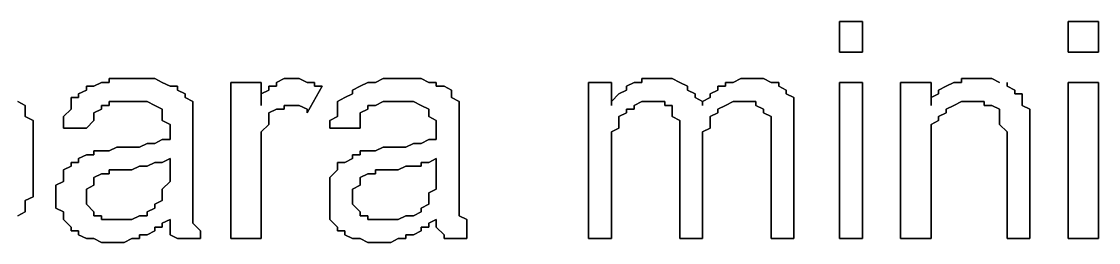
# Model space of a CAD drawing. Header units: metres. Extents: x 2.9 to 42.8, y 1.7 to 28.7.
# Drawn here: x 38.9802 to 39.4794, y 16.8645 to 16.9668 of the extents above; entities that cross this region are included whole.
import ezdxf

# ---------------------------------------------------------------- set-up
doc = ezdxf.new("R2010")
doc.units = ezdxf.units.M
doc.layers.add('GRIS', color=8, linetype='Continuous')

msp = doc.modelspace()

# ---------------------------------------------------------------- linework, layer by layer
at = {"layer": 'GRIS', "lineweight": -3}
for points in [[(39.37, 16.9668), (39.3594, 16.9668), (39.37, 16.9668)], [(39.3594, 16.9668), (39.3594, 16.9527), (39.3594, 16.9668)], [(39.37, 16.9527), (39.37, 16.9668), (39.37, 16.9527)], [(39.4794, 16.9668), (39.4653, 16.9668), (39.4794, 16.9668)], [(39.4653, 16.9668), (39.4653, 16.9527), (39.4653, 16.9668)], [(39.4794, 16.9527), (39.4794, 16.9668), (39.4794, 16.9527)], [(39.3594, 16.9527), (39.37, 16.9527), (39.3594, 16.9527)], [(39.4653, 16.9527), (39.4794, 16.9527), (39.4653, 16.9527)], [(39.0243, 16.9404), (39.0207, 16.9404), (39.0243, 16.9404)], [(39.0207, 16.9404), (39.0207, 16.9386), (39.0207, 16.9404)], [(39.0278, 16.9404), (39.0243, 16.9404), (39.0278, 16.9404)], [(39.0313, 16.9404), (39.0278, 16.9404), (39.0313, 16.9404)], [(39.0349, 16.9404), (39.0313, 16.9404), (39.0349, 16.9404)], [(39.0384, 16.9404), (39.0349, 16.9404), (39.0384, 16.9404)], [(39.0419, 16.9404), (39.0384, 16.9404), (39.0419, 16.9404)], [(39.0454, 16.9386), (39.0419, 16.9404), (39.0454, 16.9386)], [(39.1019, 16.9404), (39.0984, 16.9386), (39.1019, 16.9404)], [(39.1054, 16.9404), (39.1019, 16.9404), (39.1054, 16.9404)], [(39.1089, 16.9404), (39.1054, 16.9404), (39.1089, 16.9404)], [(39.1125, 16.9386), (39.1089, 16.9404), (39.1125, 16.9386)], [(39.1478, 16.9404), (39.1442, 16.9386), (39.1478, 16.9404)], [(39.1513, 16.9404), (39.1478, 16.9404), (39.1513, 16.9404)], [(39.1548, 16.9404), (39.1513, 16.9404), (39.1548, 16.9404)], [(39.1583, 16.9404), (39.1548, 16.9404), (39.1583, 16.9404)], [(39.1619, 16.9404), (39.1583, 16.9404), (39.1619, 16.9404)], [(39.1654, 16.9404), (39.1619, 16.9404), (39.1654, 16.9404)], [(39.1689, 16.9386), (39.1654, 16.9404), (39.1689, 16.9386)], [(39.2712, 16.9404), (39.2677, 16.9404), (39.2712, 16.9404)], [(39.2677, 16.9404), (39.2677, 16.9386), (39.2677, 16.9404)], [(39.2748, 16.9404), (39.2712, 16.9404), (39.2748, 16.9404)], [(39.2783, 16.9404), (39.2748, 16.9404), (39.2783, 16.9404)], [(39.2818, 16.9404), (39.2783, 16.9404), (39.2818, 16.9404)], [(39.2853, 16.9386), (39.2818, 16.9404), (39.2853, 16.9386)], [(39.3136, 16.9404), (39.31, 16.9386), (39.3136, 16.9404)], [(39.3171, 16.9404), (39.3136, 16.9404), (39.3171, 16.9404)], [(39.3206, 16.9404), (39.3171, 16.9404), (39.3206, 16.9404)], [(39.3241, 16.9404), (39.3206, 16.9404), (39.3241, 16.9404)], [(39.3277, 16.9386), (39.3241, 16.9404), (39.3277, 16.9386)], [(39.4194, 16.9404), (39.4159, 16.9404), (39.4194, 16.9404)], [(39.4159, 16.9404), (39.4159, 16.9386), (39.4159, 16.9404)], [(39.4229, 16.9404), (39.4194, 16.9404), (39.4229, 16.9404)], [(39.4264, 16.9404), (39.4229, 16.9404), (39.4264, 16.9404)], [(39.43, 16.9404), (39.4264, 16.9404), (39.43, 16.9404)], [(39.4335, 16.9386), (39.43, 16.9404), (39.4335, 16.9386)], [(39.0102, 16.9351), (39.0066, 16.9333), (39.0102, 16.9351)], [(39.0137, 16.9369), (39.0102, 16.9369), (39.0137, 16.9369)], [(39.0102, 16.9369), (39.0102, 16.9351), (39.0102, 16.9369)], [(39.0172, 16.9386), (39.0137, 16.9369), (39.0172, 16.9386)], [(39.0207, 16.9386), (39.0172, 16.9386), (39.0207, 16.9386)], [(39.049, 16.9369), (39.0454, 16.9386), (39.049, 16.9369)], [(39.0525, 16.9369), (39.049, 16.9369), (39.0525, 16.9369)], [(39.0525, 16.9351), (39.0525, 16.9369), (39.0525, 16.9351)], [(39.056, 16.9333), (39.0525, 16.9351), (39.056, 16.9333)], [(39.0913, 16.9386), (39.0772, 16.9386), (39.0913, 16.9386)], [(39.0772, 16.9386), (39.0772, 16.8663), (39.0772, 16.9386)], [(39.0913, 16.928), (39.0913, 16.9386), (39.0913, 16.928)], [(39.0948, 16.9351), (39.0913, 16.9333), (39.0948, 16.9351)], [(39.0984, 16.9369), (39.0948, 16.9369), (39.0984, 16.9369)], [(39.0948, 16.9369), (39.0948, 16.9351), (39.0948, 16.9369)], [(39.0984, 16.9386), (39.0984, 16.9369), (39.0984, 16.9386)], [(39.116, 16.9386), (39.1125, 16.9386), (39.116, 16.9386)], [(39.1125, 16.9245), (39.1195, 16.9369), (39.1125, 16.9245)], [(39.116, 16.9369), (39.116, 16.9386), (39.116, 16.9369)], [(39.1195, 16.9369), (39.116, 16.9369), (39.1195, 16.9369)], [(39.1372, 16.9369), (39.1336, 16.9351), (39.1372, 16.9369)], [(39.1336, 16.9351), (39.1336, 16.9333), (39.1336, 16.9351)], [(39.1407, 16.9386), (39.1372, 16.9369), (39.1407, 16.9386)], [(39.1442, 16.9386), (39.1407, 16.9386), (39.1442, 16.9386)], [(39.1724, 16.9386), (39.1689, 16.9386), (39.1724, 16.9386)], [(39.1724, 16.9369), (39.1724, 16.9386), (39.1724, 16.9369)], [(39.176, 16.9369), (39.1724, 16.9369), (39.176, 16.9369)], [(39.1795, 16.9351), (39.176, 16.9369), (39.1795, 16.9351)], [(39.1795, 16.9333), (39.1795, 16.9351), (39.1795, 16.9333)], [(39.2536, 16.9386), (39.243, 16.9386), (39.2536, 16.9386)], [(39.243, 16.9386), (39.243, 16.8663), (39.243, 16.9386)], [(39.2536, 16.928), (39.2536, 16.9386), (39.2536, 16.928)], [(39.2606, 16.9351), (39.2571, 16.9333), (39.2606, 16.9351)], [(39.2642, 16.9386), (39.2606, 16.9369), (39.2642, 16.9386)], [(39.2606, 16.9369), (39.2606, 16.9351), (39.2606, 16.9369)], [(39.2677, 16.9386), (39.2642, 16.9386), (39.2677, 16.9386)], [(39.2889, 16.9369), (39.2853, 16.9386), (39.2889, 16.9369)], [(39.2889, 16.9351), (39.2889, 16.9369), (39.2889, 16.9351)], [(39.2924, 16.9333), (39.2889, 16.9351), (39.2924, 16.9333)], [(39.303, 16.9351), (39.2994, 16.9333), (39.303, 16.9351)], [(39.3065, 16.9369), (39.303, 16.9369), (39.3065, 16.9369)], [(39.303, 16.9369), (39.303, 16.9351), (39.303, 16.9369)], [(39.31, 16.9386), (39.3065, 16.9386), (39.31, 16.9386)], [(39.3065, 16.9386), (39.3065, 16.9369), (39.3065, 16.9386)], [(39.3312, 16.9386), (39.3277, 16.9386), (39.3312, 16.9386)], [(39.3312, 16.9369), (39.3312, 16.9386), (39.3312, 16.9369)], [(39.3347, 16.9351), (39.3312, 16.9369), (39.3347, 16.9351)], [(39.3347, 16.9333), (39.3347, 16.9351), (39.3347, 16.9333)], [(39.37, 16.9386), (39.3594, 16.9386), (39.37, 16.9386)], [(39.3594, 16.9386), (39.3594, 16.8663), (39.3594, 16.9386)], [(39.37, 16.8663), (39.37, 16.9386), (39.37, 16.8663)], [(39.4018, 16.9386), (39.3876, 16.9386), (39.4018, 16.9386)], [(39.3876, 16.9386), (39.3876, 16.8663), (39.3876, 16.9386)], [(39.4018, 16.928), (39.4018, 16.9386), (39.4018, 16.928)], [(39.4088, 16.9369), (39.4053, 16.9351), (39.4088, 16.9369)], [(39.4053, 16.9351), (39.4053, 16.9333), (39.4053, 16.9351)], [(39.4123, 16.9386), (39.4088, 16.9369), (39.4123, 16.9386)], [(39.4159, 16.9386), (39.4123, 16.9386), (39.4159, 16.9386)], [(39.437, 16.9369), (39.437, 16.9386), (39.437, 16.9369)], [(39.4406, 16.9351), (39.437, 16.9369), (39.4406, 16.9351)], [(39.4406, 16.9333), (39.4406, 16.9351), (39.4406, 16.9333)], [(39.4794, 16.9386), (39.4653, 16.9386), (39.4794, 16.9386)], [(39.4653, 16.9386), (39.4653, 16.8663), (39.4653, 16.9386)], [(39.4794, 16.8663), (39.4794, 16.9386), (39.4794, 16.8663)], [(38.9819, 16.928), (38.9784, 16.9298), (38.9819, 16.928)], [(39.0066, 16.9316), (39.0031, 16.9316), (39.0066, 16.9316)], [(39.0031, 16.9316), (39.0031, 16.9298), (39.0031, 16.9316)], [(39.0031, 16.9298), (39.0031, 16.928), (39.0031, 16.9298)], [(39.0066, 16.9333), (39.0066, 16.9316), (39.0066, 16.9333)], [(39.0207, 16.928), (39.0207, 16.9298), (39.0207, 16.928)], [(39.0207, 16.9298), (39.0243, 16.9298), (39.0207, 16.9298)], [(39.0243, 16.9298), (39.0278, 16.9298), (39.0243, 16.9298)], [(39.0278, 16.9298), (39.0313, 16.9298), (39.0278, 16.9298)], [(39.0313, 16.9298), (39.0349, 16.9298), (39.0313, 16.9298)], [(39.0349, 16.9298), (39.0384, 16.9298), (39.0349, 16.9298)], [(39.0384, 16.9298), (39.0419, 16.928), (39.0384, 16.9298)], [(39.056, 16.9316), (39.056, 16.9333), (39.056, 16.9316)], [(39.0596, 16.9298), (39.056, 16.9316), (39.0596, 16.9298)], [(39.0596, 16.9263), (39.0596, 16.9298), (39.0596, 16.9263)], [(39.0913, 16.9333), (39.0913, 16.9298), (39.0913, 16.9333)], [(39.0913, 16.9298), (39.0913, 16.928), (39.0913, 16.9298)], [(39.1301, 16.9316), (39.1266, 16.9298), (39.1301, 16.9316)], [(39.1266, 16.9298), (39.1266, 16.928), (39.1266, 16.9298)], [(39.1336, 16.9333), (39.1301, 16.9316), (39.1336, 16.9333)], [(39.1442, 16.928), (39.1478, 16.9298), (39.1442, 16.928)], [(39.1478, 16.9298), (39.1513, 16.9298), (39.1478, 16.9298)], [(39.1513, 16.9298), (39.1548, 16.9298), (39.1513, 16.9298)], [(39.1548, 16.9298), (39.1583, 16.9298), (39.1548, 16.9298)], [(39.1583, 16.9298), (39.1619, 16.9298), (39.1583, 16.9298)], [(39.1619, 16.9298), (39.1654, 16.928), (39.1619, 16.9298)], [(39.1795, 16.9316), (39.1795, 16.9333), (39.1795, 16.9316)], [(39.183, 16.9298), (39.1795, 16.9316), (39.183, 16.9298)], [(39.183, 16.9263), (39.183, 16.9298), (39.183, 16.9263)], [(39.2571, 16.9333), (39.2536, 16.9298), (39.2571, 16.9333)], [(39.2536, 16.9298), (39.2536, 16.928), (39.2536, 16.9298)], [(39.2642, 16.928), (39.2677, 16.9298), (39.2642, 16.928)], [(39.2677, 16.9298), (39.2712, 16.9298), (39.2677, 16.9298)], [(39.2712, 16.9298), (39.2748, 16.9298), (39.2712, 16.9298)], [(39.2748, 16.9298), (39.2783, 16.9298), (39.2748, 16.9298)], [(39.2783, 16.9298), (39.2783, 16.928), (39.2783, 16.9298)], [(39.2924, 16.9316), (39.2924, 16.9333), (39.2924, 16.9316)], [(39.2959, 16.9298), (39.2924, 16.9316), (39.2959, 16.9298)], [(39.2994, 16.9316), (39.2959, 16.9298), (39.2994, 16.9316)], [(39.2959, 16.9298), (39.2959, 16.928), (39.2959, 16.9298)], [(39.2959, 16.928), (39.2959, 16.9298), (39.2959, 16.928)], [(39.2994, 16.9333), (39.2994, 16.9316), (39.2994, 16.9333)], [(39.3065, 16.928), (39.31, 16.9298), (39.3065, 16.928)], [(39.31, 16.9298), (39.3136, 16.9298), (39.31, 16.9298)], [(39.3136, 16.9298), (39.3171, 16.9298), (39.3136, 16.9298)], [(39.3171, 16.9298), (39.3206, 16.9298), (39.3171, 16.9298)], [(39.3206, 16.9298), (39.3206, 16.928), (39.3206, 16.9298)], [(39.3382, 16.9316), (39.3347, 16.9333), (39.3382, 16.9316)], [(39.3382, 16.9298), (39.3382, 16.9316), (39.3382, 16.9298)], [(39.3382, 16.928), (39.3382, 16.9298), (39.3382, 16.928)], [(39.4053, 16.9333), (39.4018, 16.9316), (39.4053, 16.9333)], [(39.4018, 16.9316), (39.4018, 16.9298), (39.4018, 16.9316)], [(39.4018, 16.9298), (39.4018, 16.928), (39.4018, 16.9298)], [(39.4123, 16.928), (39.4159, 16.9298), (39.4123, 16.928)], [(39.4159, 16.9298), (39.4194, 16.9298), (39.4159, 16.9298)], [(39.4194, 16.9298), (39.4229, 16.9298), (39.4194, 16.9298)], [(39.4229, 16.9298), (39.4264, 16.9298), (39.4229, 16.9298)], [(39.4264, 16.9298), (39.4264, 16.928), (39.4264, 16.9298)], [(39.4441, 16.9333), (39.4406, 16.9333), (39.4441, 16.9333)], [(39.4441, 16.9316), (39.4441, 16.9333), (39.4441, 16.9316)], [(39.4441, 16.9298), (39.4441, 16.9316), (39.4441, 16.9298)], [(39.4441, 16.928), (39.4441, 16.9298), (39.4441, 16.928)], [(38.9819, 16.9245), (38.9819, 16.928), (38.9819, 16.9245)], [(39.0031, 16.9263), (38.9996, 16.9228), (39.0031, 16.9263)], [(39.0031, 16.928), (39.0031, 16.9263), (39.0031, 16.928)], [(39.0137, 16.9245), (39.0172, 16.9263), (39.0137, 16.9245)], [(39.0172, 16.9263), (39.0172, 16.928), (39.0172, 16.9263)], [(39.0172, 16.928), (39.0207, 16.928), (39.0172, 16.928)], [(39.0419, 16.928), (39.0454, 16.9263), (39.0419, 16.928)], [(39.0454, 16.9263), (39.0454, 16.9245), (39.0454, 16.9263)], [(39.0596, 16.9245), (39.0596, 16.9263), (39.0596, 16.9245)], [(39.0948, 16.9245), (39.0984, 16.9263), (39.0948, 16.9245)], [(39.0984, 16.9263), (39.1019, 16.9263), (39.0984, 16.9263)], [(39.1019, 16.9263), (39.1019, 16.928), (39.1019, 16.9263)], [(39.1019, 16.928), (39.1054, 16.928), (39.1019, 16.928)], [(39.1054, 16.928), (39.1089, 16.928), (39.1054, 16.928)], [(39.1089, 16.928), (39.1125, 16.9263), (39.1089, 16.928)], [(39.1125, 16.9263), (39.1125, 16.9245), (39.1125, 16.9263)], [(39.1266, 16.928), (39.1266, 16.9263), (39.1266, 16.928)], [(39.1266, 16.9263), (39.1266, 16.9228), (39.1266, 16.9263)], [(39.1372, 16.9245), (39.1407, 16.9263), (39.1372, 16.9245)], [(39.1407, 16.9263), (39.1407, 16.928), (39.1407, 16.9263)], [(39.1407, 16.928), (39.1442, 16.928), (39.1407, 16.928)], [(39.1654, 16.928), (39.1689, 16.9263), (39.1654, 16.928)], [(39.1689, 16.9263), (39.1689, 16.9245), (39.1689, 16.9263)], [(39.183, 16.9245), (39.183, 16.9263), (39.183, 16.9245)], [(39.2606, 16.9245), (39.2606, 16.9263), (39.2606, 16.9245)], [(39.2606, 16.9263), (39.2642, 16.9263), (39.2606, 16.9263)], [(39.2642, 16.9263), (39.2642, 16.928), (39.2642, 16.9263)], [(39.2783, 16.928), (39.2818, 16.928), (39.2783, 16.928)], [(39.2818, 16.928), (39.2818, 16.9263), (39.2818, 16.928)], [(39.2818, 16.9263), (39.2818, 16.9245), (39.2818, 16.9263)], [(39.303, 16.9263), (39.3065, 16.928), (39.303, 16.9263)], [(39.303, 16.9245), (39.303, 16.9263), (39.303, 16.9245)], [(39.3206, 16.928), (39.3241, 16.9263), (39.3206, 16.928)], [(39.3241, 16.9263), (39.3241, 16.9245), (39.3241, 16.9263)], [(39.3382, 16.9245), (39.3382, 16.928), (39.3382, 16.9245)], [(39.4088, 16.9263), (39.4123, 16.928), (39.4088, 16.9263)], [(39.4088, 16.9245), (39.4088, 16.9263), (39.4088, 16.9245)], [(39.4264, 16.928), (39.43, 16.928), (39.4264, 16.928)], [(39.43, 16.928), (39.4335, 16.9263), (39.43, 16.928)], [(39.4335, 16.9263), (39.4335, 16.9245), (39.4335, 16.9263)], [(39.4476, 16.9263), (39.4441, 16.928), (39.4476, 16.9263)], [(39.4476, 16.9228), (39.4476, 16.9263), (39.4476, 16.9228)], [(38.9819, 16.9228), (38.9819, 16.9245), (38.9819, 16.9228)], [(38.9855, 16.921), (38.9819, 16.9228), (38.9855, 16.921)], [(38.9855, 16.9175), (38.9855, 16.921), (38.9855, 16.9175)], [(38.9996, 16.9228), (38.9996, 16.921), (38.9996, 16.9228)], [(38.9996, 16.921), (38.9996, 16.9175), (38.9996, 16.921)], [(39.0102, 16.9175), (39.0137, 16.921), (39.0102, 16.9175)], [(39.0137, 16.9228), (39.0137, 16.9245), (39.0137, 16.9228)], [(39.0137, 16.921), (39.0137, 16.9228), (39.0137, 16.921)], [(39.0454, 16.9245), (39.0454, 16.9228), (39.0454, 16.9245)], [(39.0454, 16.9228), (39.0454, 16.921), (39.0454, 16.9228)], [(39.0454, 16.921), (39.049, 16.9192), (39.0454, 16.921)], [(39.0596, 16.9228), (39.0596, 16.9245), (39.0596, 16.9228)], [(39.0596, 16.921), (39.0596, 16.9228), (39.0596, 16.921)], [(39.0596, 16.9192), (39.0596, 16.921), (39.0596, 16.9192)], [(39.0948, 16.9228), (39.0948, 16.9245), (39.0948, 16.9228)], [(39.0948, 16.9192), (39.0948, 16.9228), (39.0948, 16.9192)], [(39.1266, 16.9228), (39.1231, 16.921), (39.1266, 16.9228)], [(39.1231, 16.921), (39.1231, 16.9175), (39.1231, 16.921)], [(39.1372, 16.9228), (39.1372, 16.9245), (39.1372, 16.9228)], [(39.1372, 16.921), (39.1372, 16.9228), (39.1372, 16.921)], [(39.1372, 16.9175), (39.1372, 16.921), (39.1372, 16.9175)], [(39.1689, 16.9245), (39.1689, 16.9228), (39.1689, 16.9245)], [(39.1689, 16.9228), (39.1724, 16.921), (39.1689, 16.9228)], [(39.1724, 16.921), (39.1724, 16.9192), (39.1724, 16.921)], [(39.183, 16.9228), (39.183, 16.9245), (39.183, 16.9228)], [(39.183, 16.921), (39.183, 16.9228), (39.183, 16.921)], [(39.183, 16.9192), (39.183, 16.921), (39.183, 16.9192)], [(39.2571, 16.9228), (39.2606, 16.9245), (39.2571, 16.9228)], [(39.2571, 16.9192), (39.2571, 16.9228), (39.2571, 16.9192)], [(39.2818, 16.9245), (39.2818, 16.9228), (39.2818, 16.9245)], [(39.2818, 16.9228), (39.2853, 16.921), (39.2818, 16.9228)], [(39.2853, 16.921), (39.2853, 16.9192), (39.2853, 16.921)], [(39.2994, 16.9228), (39.303, 16.9245), (39.2994, 16.9228)], [(39.2994, 16.921), (39.2994, 16.9228), (39.2994, 16.921)], [(39.2994, 16.9192), (39.2994, 16.921), (39.2994, 16.9192)], [(39.3241, 16.9245), (39.3277, 16.9228), (39.3241, 16.9245)], [(39.3277, 16.9228), (39.3277, 16.921), (39.3277, 16.9228)], [(39.3277, 16.921), (39.3277, 16.9175), (39.3277, 16.921)], [(39.3382, 16.9228), (39.3382, 16.9245), (39.3382, 16.9228)], [(39.3382, 16.9192), (39.3382, 16.9228), (39.3382, 16.9192)], [(39.4018, 16.9192), (39.4053, 16.921), (39.4018, 16.9192)], [(39.4053, 16.9228), (39.4088, 16.9245), (39.4053, 16.9228)], [(39.4053, 16.921), (39.4053, 16.9228), (39.4053, 16.921)], [(39.4335, 16.9245), (39.4335, 16.921), (39.4335, 16.9245)], [(39.4335, 16.921), (39.4335, 16.9192), (39.4335, 16.921)], [(39.4476, 16.921), (39.4476, 16.9228), (39.4476, 16.921)], [(39.4476, 16.9192), (39.4476, 16.921), (39.4476, 16.9192)], [(38.9855, 16.9157), (38.9855, 16.9175), (38.9855, 16.9157)], [(38.9855, 16.9139), (38.9855, 16.9157), (38.9855, 16.9139)], [(38.9996, 16.9175), (39.0102, 16.9175), (38.9996, 16.9175)], [(39.049, 16.9192), (39.049, 16.9157), (39.049, 16.9192)], [(39.049, 16.9157), (39.049, 16.9122), (39.049, 16.9157)], [(39.0596, 16.9157), (39.0596, 16.9192), (39.0596, 16.9157)], [(39.0596, 16.9139), (39.0596, 16.9157), (39.0596, 16.9139)], [(39.0913, 16.9157), (39.0948, 16.9192), (39.0913, 16.9157)], [(39.0913, 16.9139), (39.0913, 16.9157), (39.0913, 16.9139)], [(39.1231, 16.9175), (39.1372, 16.9175), (39.1231, 16.9175)], [(39.1724, 16.9192), (39.1724, 16.9157), (39.1724, 16.9192)], [(39.1724, 16.9157), (39.1724, 16.9122), (39.1724, 16.9157)], [(39.183, 16.9157), (39.183, 16.9192), (39.183, 16.9157)], [(39.183, 16.9139), (39.183, 16.9157), (39.183, 16.9139)], [(39.2536, 16.9157), (39.2571, 16.9175), (39.2536, 16.9157)], [(39.2536, 16.9139), (39.2536, 16.9157), (39.2536, 16.9139)], [(39.2571, 16.9175), (39.2571, 16.9192), (39.2571, 16.9175)], [(39.2853, 16.9192), (39.2853, 16.9157), (39.2853, 16.9192)], [(39.2853, 16.9157), (39.2853, 16.9139), (39.2853, 16.9157)], [(39.2959, 16.9157), (39.2994, 16.9175), (39.2959, 16.9157)], [(39.2959, 16.9122), (39.2959, 16.9157), (39.2959, 16.9122)], [(39.2994, 16.9175), (39.2994, 16.9192), (39.2994, 16.9175)], [(39.3277, 16.9175), (39.3277, 16.9157), (39.3277, 16.9175)], [(39.3277, 16.9157), (39.3277, 16.9122), (39.3277, 16.9157)], [(39.3382, 16.9175), (39.3382, 16.9192), (39.3382, 16.9175)], [(39.3382, 16.9157), (39.3382, 16.9175), (39.3382, 16.9157)], [(39.3382, 16.8663), (39.3382, 16.9157), (39.3382, 16.8663)], [(39.4018, 16.9157), (39.4018, 16.9192), (39.4018, 16.9157)], [(39.4018, 16.9139), (39.4018, 16.9157), (39.4018, 16.9139)], [(39.4335, 16.9192), (39.437, 16.9157), (39.4335, 16.9192)], [(39.437, 16.9157), (39.437, 16.9139), (39.437, 16.9157)], [(39.4476, 16.9175), (39.4476, 16.9192), (39.4476, 16.9175)], [(39.4476, 16.9139), (39.4476, 16.9175), (39.4476, 16.9139)], [(38.9855, 16.9104), (38.9855, 16.9139), (38.9855, 16.9104)], [(38.9855, 16.9086), (38.9855, 16.9104), (38.9855, 16.9086)], [(39.0384, 16.9104), (39.0349, 16.9086), (39.0384, 16.9104)], [(39.0419, 16.9104), (39.0384, 16.9104), (39.0419, 16.9104)], [(39.0454, 16.9122), (39.0419, 16.9104), (39.0454, 16.9122)], [(39.049, 16.9122), (39.0454, 16.9122), (39.049, 16.9122)], [(39.0596, 16.8963), (39.0596, 16.9139), (39.0596, 16.8963)], [(39.0913, 16.9122), (39.0913, 16.9139), (39.0913, 16.9122)], [(39.0913, 16.9086), (39.0913, 16.9122), (39.0913, 16.9086)], [(39.1619, 16.9104), (39.1583, 16.9086), (39.1619, 16.9104)], [(39.1654, 16.9104), (39.1619, 16.9104), (39.1654, 16.9104)], [(39.1689, 16.9122), (39.1654, 16.9104), (39.1689, 16.9122)], [(39.1724, 16.9122), (39.1689, 16.9122), (39.1724, 16.9122)], [(39.183, 16.8963), (39.183, 16.9139), (39.183, 16.8963)], [(39.2536, 16.9104), (39.2536, 16.9139), (39.2536, 16.9104)], [(39.2536, 16.9086), (39.2536, 16.9104), (39.2536, 16.9086)], [(39.2853, 16.9139), (39.2853, 16.8663), (39.2853, 16.9139)], [(39.2959, 16.9104), (39.2959, 16.9122), (39.2959, 16.9104)], [(39.2959, 16.9086), (39.2959, 16.9104), (39.2959, 16.9086)], [(39.3277, 16.9122), (39.3277, 16.8663), (39.3277, 16.9122)], [(39.4018, 16.9104), (39.4018, 16.9139), (39.4018, 16.9104)], [(39.4018, 16.9086), (39.4018, 16.9104), (39.4018, 16.9086)], [(39.437, 16.9139), (39.437, 16.9104), (39.437, 16.9139)], [(39.437, 16.9104), (39.437, 16.8663), (39.437, 16.9104)], [(39.4476, 16.9104), (39.4476, 16.9139), (39.4476, 16.9104)], [(39.4476, 16.8663), (39.4476, 16.9104), (39.4476, 16.8663)], [(38.9855, 16.9069), (38.9855, 16.9086), (38.9855, 16.9069)], [(38.9855, 16.9033), (38.9855, 16.9069), (38.9855, 16.9033)], [(39.0102, 16.9051), (39.0066, 16.9033), (39.0102, 16.9051)], [(39.0137, 16.9051), (39.0102, 16.9051), (39.0137, 16.9051)], [(39.0172, 16.9069), (39.0137, 16.9069), (39.0172, 16.9069)], [(39.0137, 16.9069), (39.0137, 16.9051), (39.0137, 16.9069)], [(39.0207, 16.9069), (39.0172, 16.9069), (39.0207, 16.9069)], [(39.0243, 16.9086), (39.0207, 16.9069), (39.0243, 16.9086)], [(39.0278, 16.9086), (39.0243, 16.9086), (39.0278, 16.9086)], [(39.0313, 16.9086), (39.0278, 16.9086), (39.0313, 16.9086)], [(39.0349, 16.9086), (39.0313, 16.9086), (39.0349, 16.9086)], [(39.0913, 16.9069), (39.0913, 16.9086), (39.0913, 16.9069)], [(39.0913, 16.9051), (39.0913, 16.9069), (39.0913, 16.9051)], [(39.0913, 16.8663), (39.0913, 16.9051), (39.0913, 16.8663)], [(39.1372, 16.9051), (39.1336, 16.9051), (39.1372, 16.9051)], [(39.1336, 16.9051), (39.1336, 16.9033), (39.1336, 16.9051)], [(39.1407, 16.9069), (39.1372, 16.9069), (39.1407, 16.9069)], [(39.1372, 16.9069), (39.1372, 16.9051), (39.1372, 16.9069)], [(39.1442, 16.9069), (39.1407, 16.9069), (39.1442, 16.9069)], [(39.1478, 16.9086), (39.1442, 16.9069), (39.1478, 16.9086)], [(39.1513, 16.9086), (39.1478, 16.9086), (39.1513, 16.9086)], [(39.1548, 16.9086), (39.1513, 16.9086), (39.1548, 16.9086)], [(39.1583, 16.9086), (39.1548, 16.9086), (39.1583, 16.9086)], [(39.2536, 16.9051), (39.2536, 16.9086), (39.2536, 16.9051)], [(39.2536, 16.9033), (39.2536, 16.9051), (39.2536, 16.9033)], [(39.2959, 16.8663), (39.2959, 16.9086), (39.2959, 16.8663)], [(39.4018, 16.9069), (39.4018, 16.9086), (39.4018, 16.9069)], [(39.4018, 16.8663), (39.4018, 16.9069), (39.4018, 16.8663)], [(38.9855, 16.8998), (38.9855, 16.9033), (38.9855, 16.8998)], [(38.9855, 16.8981), (38.9855, 16.8998), (38.9855, 16.8981)], [(39.0031, 16.8998), (38.9996, 16.8981), (39.0031, 16.8998)], [(39.0066, 16.9016), (39.0031, 16.9016), (39.0066, 16.9016)], [(39.0031, 16.9016), (39.0031, 16.8998), (39.0031, 16.9016)], [(39.0066, 16.9033), (39.0066, 16.9016), (39.0066, 16.9033)], [(39.0313, 16.8981), (39.0349, 16.8998), (39.0313, 16.8981)], [(39.0349, 16.8998), (39.0384, 16.8998), (39.0349, 16.8998)], [(39.0384, 16.8998), (39.0419, 16.9016), (39.0384, 16.8998)], [(39.0419, 16.9016), (39.0454, 16.9016), (39.0419, 16.9016)], [(39.0454, 16.9016), (39.049, 16.9033), (39.0454, 16.9016)], [(39.049, 16.9033), (39.049, 16.8981), (39.049, 16.9033)], [(39.1301, 16.9016), (39.1266, 16.9016), (39.1301, 16.9016)], [(39.1266, 16.9016), (39.1266, 16.8998), (39.1266, 16.9016)], [(39.1266, 16.8998), (39.1266, 16.8981), (39.1266, 16.8998)], [(39.1336, 16.9033), (39.1301, 16.9016), (39.1336, 16.9033)], [(39.1548, 16.8981), (39.1583, 16.8998), (39.1548, 16.8981)], [(39.1583, 16.8998), (39.1619, 16.8998), (39.1583, 16.8998)], [(39.1619, 16.8998), (39.1654, 16.8998), (39.1619, 16.8998)], [(39.1654, 16.8998), (39.1654, 16.9016), (39.1654, 16.8998)], [(39.1654, 16.9016), (39.1689, 16.9016), (39.1654, 16.9016)], [(39.1689, 16.9016), (39.1724, 16.9033), (39.1689, 16.9016)], [(39.1724, 16.9033), (39.1724, 16.8981), (39.1724, 16.9033)], [(39.2536, 16.8663), (39.2536, 16.9033), (39.2536, 16.8663)], [(38.9855, 16.8963), (38.9855, 16.8981), (38.9855, 16.8963)], [(38.9855, 16.8928), (38.9855, 16.8963), (38.9855, 16.8928)], [(38.9996, 16.8981), (38.9996, 16.8945), (38.9996, 16.8981)], [(39.0137, 16.8945), (39.0172, 16.8963), (39.0137, 16.8945)], [(39.0172, 16.8963), (39.0207, 16.8963), (39.0172, 16.8963)], [(39.0207, 16.8963), (39.0207, 16.8981), (39.0207, 16.8963)], [(39.0207, 16.8981), (39.0243, 16.8981), (39.0207, 16.8981)], [(39.0243, 16.8981), (39.0278, 16.8981), (39.0243, 16.8981)], [(39.0278, 16.8981), (39.0313, 16.8981), (39.0278, 16.8981)], [(39.049, 16.8981), (39.049, 16.8945), (39.049, 16.8981)], [(39.0596, 16.8928), (39.0596, 16.8963), (39.0596, 16.8928)], [(39.1266, 16.8981), (39.1231, 16.8945), (39.1266, 16.8981)], [(39.1372, 16.8945), (39.1407, 16.8963), (39.1372, 16.8945)], [(39.1407, 16.8963), (39.1442, 16.8963), (39.1407, 16.8963)], [(39.1442, 16.8963), (39.1442, 16.8981), (39.1442, 16.8963)], [(39.1442, 16.8981), (39.1478, 16.8981), (39.1442, 16.8981)], [(39.1478, 16.8981), (39.1513, 16.8981), (39.1478, 16.8981)], [(39.1513, 16.8981), (39.1548, 16.8981), (39.1513, 16.8981)], [(39.1724, 16.8981), (39.1724, 16.8945), (39.1724, 16.8981)], [(39.183, 16.8928), (39.183, 16.8963), (39.183, 16.8928)], [(38.9855, 16.891), (38.9855, 16.8928), (38.9855, 16.891)], [(38.9855, 16.8892), (38.9855, 16.891), (38.9855, 16.8892)], [(38.9996, 16.8928), (38.9961, 16.891), (38.9996, 16.8928)], [(38.9961, 16.891), (38.9961, 16.8875), (38.9961, 16.891)], [(38.9996, 16.8945), (38.9996, 16.8928), (38.9996, 16.8945)], [(39.0102, 16.8892), (39.0137, 16.891), (39.0102, 16.8892)], [(39.0137, 16.8928), (39.0137, 16.8945), (39.0137, 16.8928)], [(39.0137, 16.891), (39.0137, 16.8928), (39.0137, 16.891)], [(39.049, 16.8928), (39.0454, 16.8892), (39.049, 16.8928)], [(39.049, 16.8945), (39.049, 16.8928), (39.049, 16.8945)], [(39.0596, 16.8892), (39.0596, 16.8928), (39.0596, 16.8892)], [(39.1231, 16.8945), (39.1231, 16.8928), (39.1231, 16.8945)], [(39.1231, 16.8928), (39.1231, 16.891), (39.1231, 16.8928)], [(39.1231, 16.891), (39.1231, 16.8875), (39.1231, 16.891)], [(39.1336, 16.8892), (39.1372, 16.891), (39.1336, 16.8892)], [(39.1372, 16.8928), (39.1372, 16.8945), (39.1372, 16.8928)], [(39.1372, 16.891), (39.1372, 16.8928), (39.1372, 16.891)], [(39.1724, 16.8945), (39.1724, 16.8928), (39.1724, 16.8945)], [(39.1724, 16.8928), (39.1724, 16.8892), (39.1724, 16.8928)], [(39.183, 16.8892), (39.183, 16.8928), (39.183, 16.8892)], [(38.9819, 16.8839), (38.9855, 16.8857), (38.9819, 16.8839)], [(38.9855, 16.8857), (38.9855, 16.8892), (38.9855, 16.8857)], [(38.9961, 16.8875), (38.9961, 16.8857), (38.9961, 16.8875)], [(38.9961, 16.8857), (38.9961, 16.8822), (38.9961, 16.8857)], [(39.0102, 16.8875), (39.0102, 16.8892), (39.0102, 16.8875)], [(39.0102, 16.8857), (39.0102, 16.8875), (39.0102, 16.8857)], [(39.0102, 16.8839), (39.0102, 16.8857), (39.0102, 16.8839)], [(39.0454, 16.8892), (39.0454, 16.8875), (39.0454, 16.8892)], [(39.0454, 16.8875), (39.0454, 16.8857), (39.0454, 16.8875)], [(39.0454, 16.8857), (39.0454, 16.8839), (39.0454, 16.8857)], [(39.0596, 16.8875), (39.0596, 16.8892), (39.0596, 16.8875)], [(39.0596, 16.8839), (39.0596, 16.8875), (39.0596, 16.8839)], [(39.1231, 16.8875), (39.1231, 16.8857), (39.1231, 16.8875)], [(39.1231, 16.8857), (39.1231, 16.8822), (39.1231, 16.8857)], [(39.1336, 16.8875), (39.1336, 16.8892), (39.1336, 16.8875)], [(39.1336, 16.8857), (39.1336, 16.8875), (39.1336, 16.8857)], [(39.1336, 16.8839), (39.1336, 16.8857), (39.1336, 16.8839)], [(39.1724, 16.8892), (39.1689, 16.8875), (39.1724, 16.8892)], [(39.1689, 16.8875), (39.1689, 16.8857), (39.1689, 16.8875)], [(39.1689, 16.8857), (39.1689, 16.8839), (39.1689, 16.8857)], [(39.183, 16.8875), (39.183, 16.8892), (39.183, 16.8875)], [(39.183, 16.8839), (39.183, 16.8875), (39.183, 16.8839)], [(38.9819, 16.8804), (38.9819, 16.8839), (38.9819, 16.8804)], [(38.9819, 16.8787), (38.9819, 16.8804), (38.9819, 16.8787)], [(38.9961, 16.8822), (38.9961, 16.8804), (38.9961, 16.8822)], [(38.9961, 16.8804), (38.9996, 16.8787), (38.9961, 16.8804)], [(39.0102, 16.8822), (39.0102, 16.8839), (39.0102, 16.8822)], [(39.0137, 16.8787), (39.0102, 16.8822), (39.0137, 16.8787)], [(39.0419, 16.8804), (39.0384, 16.8787), (39.0419, 16.8804)], [(39.0454, 16.8839), (39.0419, 16.8822), (39.0454, 16.8839)], [(39.0419, 16.8822), (39.0419, 16.8804), (39.0419, 16.8822)], [(39.0596, 16.8822), (39.0596, 16.8839), (39.0596, 16.8822)], [(39.0596, 16.8804), (39.0596, 16.8822), (39.0596, 16.8804)], [(39.0596, 16.8769), (39.0596, 16.8804), (39.0596, 16.8769)], [(39.1231, 16.8822), (39.1231, 16.8804), (39.1231, 16.8822)], [(39.1231, 16.8804), (39.1231, 16.8787), (39.1231, 16.8804)], [(39.1336, 16.8822), (39.1336, 16.8839), (39.1336, 16.8822)], [(39.1372, 16.8787), (39.1336, 16.8822), (39.1372, 16.8787)], [(39.1689, 16.8822), (39.1654, 16.8804), (39.1689, 16.8822)], [(39.1654, 16.8804), (39.1654, 16.8787), (39.1654, 16.8804)], [(39.1689, 16.8839), (39.1689, 16.8822), (39.1689, 16.8839)], [(39.183, 16.8822), (39.183, 16.8839), (39.183, 16.8822)], [(39.183, 16.8804), (39.183, 16.8822), (39.183, 16.8804)], [(39.183, 16.8769), (39.183, 16.8804), (39.183, 16.8769)], [(38.9784, 16.8769), (38.9819, 16.8787), (38.9784, 16.8769)], [(38.9996, 16.8787), (38.9996, 16.8769), (38.9996, 16.8787)], [(38.9996, 16.8769), (38.9996, 16.8751), (38.9996, 16.8769)], [(38.9996, 16.8751), (39.0031, 16.8716), (38.9996, 16.8751)], [(39.0137, 16.8769), (39.0137, 16.8787), (39.0137, 16.8769)], [(39.0172, 16.8769), (39.0137, 16.8769), (39.0172, 16.8769)], [(39.0172, 16.8751), (39.0172, 16.8769), (39.0172, 16.8751)], [(39.0207, 16.8751), (39.0172, 16.8751), (39.0207, 16.8751)], [(39.0243, 16.8751), (39.0207, 16.8751), (39.0243, 16.8751)], [(39.0278, 16.8751), (39.0243, 16.8751), (39.0278, 16.8751)], [(39.0313, 16.8751), (39.0278, 16.8751), (39.0313, 16.8751)], [(39.0349, 16.8769), (39.0313, 16.8751), (39.0349, 16.8769)], [(39.0384, 16.8769), (39.0349, 16.8769), (39.0384, 16.8769)], [(39.0384, 16.8787), (39.0384, 16.8769), (39.0384, 16.8787)], [(39.0454, 16.8734), (39.049, 16.8751), (39.0454, 16.8734)], [(39.049, 16.8751), (39.049, 16.8734), (39.049, 16.8751)], [(39.0596, 16.8751), (39.0596, 16.8769), (39.0596, 16.8751)], [(39.0596, 16.8734), (39.0596, 16.8751), (39.0596, 16.8734)], [(39.1231, 16.8787), (39.1231, 16.8769), (39.1231, 16.8787)], [(39.1231, 16.8769), (39.1231, 16.8751), (39.1231, 16.8769)], [(39.1231, 16.8751), (39.1266, 16.8716), (39.1231, 16.8751)], [(39.1372, 16.8769), (39.1372, 16.8787), (39.1372, 16.8769)], [(39.1407, 16.8769), (39.1372, 16.8769), (39.1407, 16.8769)], [(39.1407, 16.8751), (39.1407, 16.8769), (39.1407, 16.8751)], [(39.1442, 16.8751), (39.1407, 16.8751), (39.1442, 16.8751)], [(39.1478, 16.8751), (39.1442, 16.8751), (39.1478, 16.8751)], [(39.1513, 16.8751), (39.1478, 16.8751), (39.1513, 16.8751)], [(39.1548, 16.8751), (39.1513, 16.8751), (39.1548, 16.8751)], [(39.1583, 16.8769), (39.1548, 16.8751), (39.1583, 16.8769)], [(39.1619, 16.8769), (39.1583, 16.8769), (39.1619, 16.8769)], [(39.1654, 16.8787), (39.1619, 16.8769), (39.1654, 16.8787)], [(39.1689, 16.8734), (39.1724, 16.8751), (39.1689, 16.8734)], [(39.1724, 16.8751), (39.1724, 16.8734), (39.1724, 16.8751)], [(39.1866, 16.8751), (39.183, 16.8769), (39.1866, 16.8751)], [(39.1866, 16.8734), (39.1866, 16.8751), (39.1866, 16.8734)], [(39.0031, 16.8716), (39.0031, 16.8698), (39.0031, 16.8716)], [(39.0031, 16.8698), (39.0066, 16.8698), (39.0031, 16.8698)], [(39.0066, 16.8698), (39.0066, 16.8681), (39.0066, 16.8698)], [(39.0384, 16.8681), (39.0419, 16.8698), (39.0384, 16.8681)], [(39.0419, 16.8698), (39.0419, 16.8716), (39.0419, 16.8698)], [(39.0419, 16.8716), (39.0454, 16.8716), (39.0419, 16.8716)], [(39.0454, 16.8716), (39.0454, 16.8734), (39.0454, 16.8716)], [(39.049, 16.8734), (39.049, 16.8716), (39.049, 16.8734)], [(39.049, 16.8716), (39.049, 16.8681), (39.049, 16.8716)], [(39.0631, 16.8698), (39.0596, 16.8734), (39.0631, 16.8698)], [(39.0631, 16.8681), (39.0631, 16.8698), (39.0631, 16.8681)], [(39.1266, 16.8716), (39.1266, 16.8698), (39.1266, 16.8716)], [(39.1266, 16.8698), (39.1301, 16.8698), (39.1266, 16.8698)], [(39.1301, 16.8698), (39.1301, 16.8681), (39.1301, 16.8698)], [(39.1619, 16.8681), (39.1654, 16.8698), (39.1619, 16.8681)], [(39.1654, 16.8698), (39.1654, 16.8716), (39.1654, 16.8698)], [(39.1654, 16.8716), (39.1689, 16.8716), (39.1654, 16.8716)], [(39.1689, 16.8716), (39.1689, 16.8734), (39.1689, 16.8716)], [(39.1724, 16.8734), (39.1724, 16.8716), (39.1724, 16.8734)], [(39.1724, 16.8716), (39.176, 16.8681), (39.1724, 16.8716)], [(39.1866, 16.8698), (39.1866, 16.8734), (39.1866, 16.8698)], [(39.1866, 16.8681), (39.1866, 16.8698), (39.1866, 16.8681)], [(39.0066, 16.8681), (39.0102, 16.8663), (39.0066, 16.8681)], [(39.0102, 16.8663), (39.0137, 16.8663), (39.0102, 16.8663)], [(39.0137, 16.8663), (39.0172, 16.8645), (39.0137, 16.8663)], [(39.0278, 16.8645), (39.0313, 16.8663), (39.0278, 16.8645)], [(39.0313, 16.8663), (39.0349, 16.8663), (39.0313, 16.8663)], [(39.0349, 16.8663), (39.0349, 16.8681), (39.0349, 16.8663)], [(39.0349, 16.8681), (39.0384, 16.8681), (39.0349, 16.8681)], [(39.049, 16.8681), (39.0525, 16.8663), (39.049, 16.8681)], [(39.0525, 16.8663), (39.0631, 16.8663), (39.0525, 16.8663)], [(39.0631, 16.8663), (39.0631, 16.8681), (39.0631, 16.8663)], [(39.0772, 16.8663), (39.0913, 16.8663), (39.0772, 16.8663)], [(39.1301, 16.8681), (39.1336, 16.8663), (39.1301, 16.8681)], [(39.1336, 16.8663), (39.1372, 16.8663), (39.1336, 16.8663)], [(39.1372, 16.8663), (39.1407, 16.8645), (39.1372, 16.8663)], [(39.1513, 16.8645), (39.1548, 16.8663), (39.1513, 16.8645)], [(39.1548, 16.8663), (39.1583, 16.8663), (39.1548, 16.8663)], [(39.1583, 16.8663), (39.1583, 16.8681), (39.1583, 16.8663)], [(39.1583, 16.8681), (39.1619, 16.8681), (39.1583, 16.8681)], [(39.176, 16.8681), (39.176, 16.8663), (39.176, 16.8681)], [(39.176, 16.8663), (39.1866, 16.8663), (39.176, 16.8663)], [(39.1866, 16.8663), (39.1866, 16.8681), (39.1866, 16.8663)], [(39.243, 16.8663), (39.2536, 16.8663), (39.243, 16.8663)], [(39.2853, 16.8663), (39.2959, 16.8663), (39.2853, 16.8663)], [(39.3277, 16.8663), (39.3382, 16.8663), (39.3277, 16.8663)], [(39.3594, 16.8663), (39.37, 16.8663), (39.3594, 16.8663)], [(39.3876, 16.8663), (39.4018, 16.8663), (39.3876, 16.8663)], [(39.437, 16.8663), (39.4476, 16.8663), (39.437, 16.8663)], [(39.4653, 16.8663), (39.4794, 16.8663), (39.4653, 16.8663)], [(39.0172, 16.8645), (39.0207, 16.8645), (39.0172, 16.8645)], [(39.0207, 16.8645), (39.0243, 16.8645), (39.0207, 16.8645)], [(39.0243, 16.8645), (39.0278, 16.8645), (39.0243, 16.8645)], [(39.1407, 16.8645), (39.1442, 16.8645), (39.1407, 16.8645)], [(39.1442, 16.8645), (39.1478, 16.8645), (39.1442, 16.8645)], [(39.1478, 16.8645), (39.1513, 16.8645), (39.1478, 16.8645)]]:
    msp.add_lwpolyline(points, dxfattribs=at)

doc.saveas('drawing.dxf')
